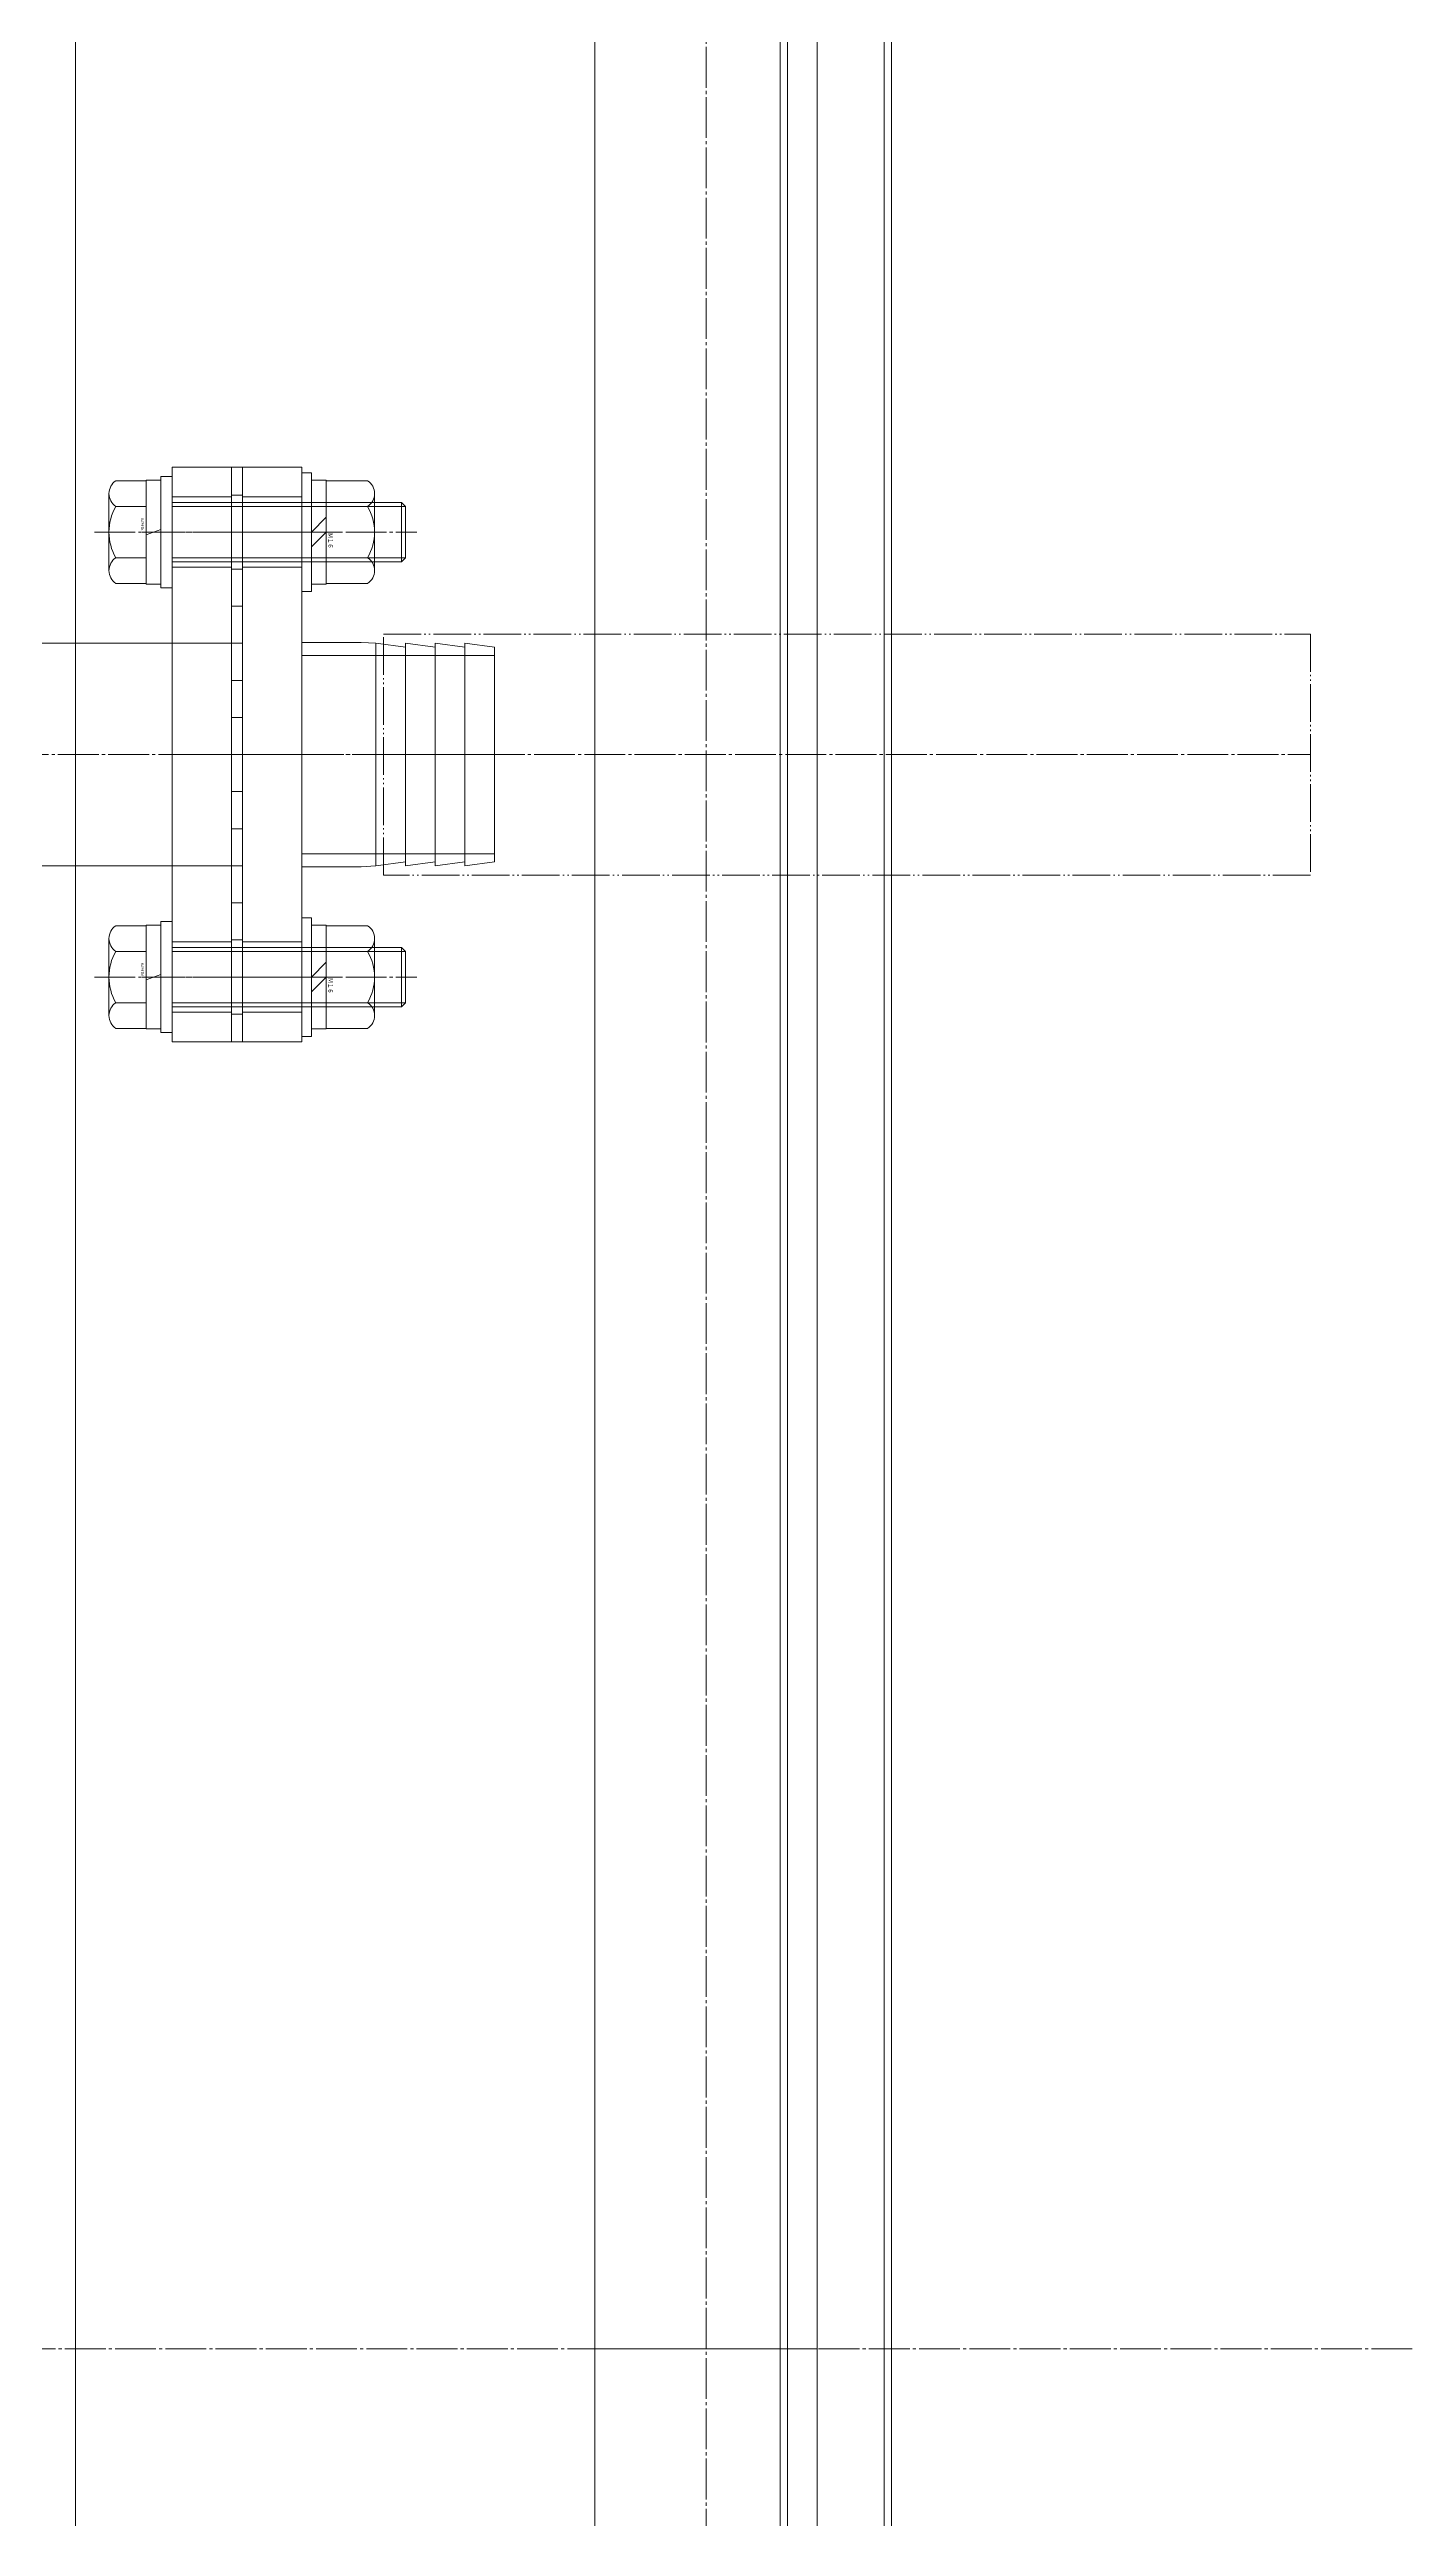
# Model space of a CAD drawing. Units: millimetres at full size. Extents: x -21196 to 21204, y -11807 to 11807.
# Drawn here: x -7797 to -7431, y -2476 to -1810 of the extents above; entities that cross this region are included whole.
import ezdxf
from ezdxf.enums import TextEntityAlignment as Align

# ---------------------------------------------------------------- set-up
doc = ezdxf.new("R2010")
doc.units = ezdxf.units.MM
doc.header["$LTSCALE"] = 0.5
doc.linetypes.add('USER3', pattern=[26.999999, 20.299999, -1.7, 0.8, -1.7, 0.8, -1.7])
doc.linetypes.add('USER4', pattern=[27.1, 22, -1.7, 1.7, -1.7])
doc.layers.add('1-0_設備-5(241129配置図菊池追記(立面図).jww)(機器配置図 260128.dwg)', color=7, linetype='Continuous', lineweight=9)
doc.styles.add('ＭＳ ゴシック', font='')
doc.styles.get('ＭＳ ゴシック').set_extended_font_data('MS Gothic')

msp = doc.modelspace()

# ---------------------------------------------------------------- linework, layer by layer
at = {"layer": '1-0_設備-5(241129配置図菊池追記(立面図).jww)(機器配置図 260128.dwg)', "linetype": 'USER4'}
for p, q in [((-7619.5215, -1348.6084), (-7619.5215, -3511.6859)), ((-7784.4361, -1940.1471), (-7697.5215, -1940.1471)), ((-7771.5699, -1940.1471), (-7739.48, -1940.1471)), ((-7752.5699, -1940.1471), (-7720.48, -1940.1471)), ((-7728.5215, -1940.1471), (-7708.9215, -1940.1471)), ((-7862.0215, -2000.1471), (-7763.5215, -2000.1471)), ((-7706.5215, -2000.1471), (-7456.5215, -2000.1471)), ((-7784.4361, -2060.1471), (-7697.5215, -2060.1471)), ((-7771.5699, -2060.1471), (-7739.48, -2060.1471)), ((-7752.5699, -2060.1471), (-7720.48, -2060.1471)), ((-7728.5215, -2060.1471), (-7708.9215, -2060.1471)), ((-9350.6557, -2430.1471), (-6572.3632, -2430.1471)), ((-9350.6557, -2430.1471), (-6572.3632, -2430.1471)), ((-9350.6557, -2430.1471), (-6572.3632, -2430.1471))]:
    msp.add_line(p, q, dxfattribs=at)
at = {"layer": '1-0_設備-5(241129配置図菊池追記(立面図).jww)(機器配置図 260128.dwg)'}
for p, q in [((-7789.5215, -1405.1471), (-7789.5215, -3455.1471)), ((-7789.5215, -1405.1471), (-7789.5215, -3455.1471)), ((-7597.5215, -1430.1471), (-7597.5215, -3430.1471)), ((-7571.5215, -3430.1471), (-7571.5215, -1430.1471)), ((-7569.5215, -1435.1471), (-7569.5215, -3425.1471)), ((-7780.5215, -1950.5341), (-7780.5215, -1929.7601)), ((-7770.5215, -1926.2971), (-7778.6655, -1926.2971)), ((-7770.5215, -1926.1471), (-7766.5215, -1926.1471)), ((-7770.5215, -1954.1471), (-7770.5215, -1926.1471)), ((-7766.5215, -1925.1471), (-7763.5215, -1925.1471)), ((-7766.5215, -1955.1471), (-7766.5215, -1925.1471)), ((-7763.5215, -1955.1471), (-7763.5215, -1925.1471)), ((-7763.5215, -1930.6471), (-7747.5215, -1930.6471)), ((-7747.5215, -1930.1471), (-7744.5215, -1930.1471)), ((-7744.5215, -1930.6471), (-7728.5215, -1930.6471)), ((-7710.7775, -1926.2971), (-7721.9215, -1926.2971)), ((-7708.9215, -1929.7601), (-7708.9215, -1950.5341)), ((-7778.6655, -1933.2221), (-7770.5215, -1933.2221)), ((-7763.5215, -1932.1471), (-7701.604, -1932.1471)), ((-7763.5215, -1933.2296), (-7700.5215, -1933.2296)), ((-7721.9215, -1936.1471), (-7725.9215, -1940.1471)), ((-7721.9215, -1933.2221), (-7710.7775, -1933.2221)), ((-7766.5215, -1939.4191), (-7770.5215, -1940.8751)), ((-7747.5215, -1940.1471), (-7744.5215, -1940.1471)), ((-7721.9215, -1940.1471), (-7725.9215, -1944.1471)), ((-7770.5215, -1947.0721), (-7778.6655, -1947.0721)), ((-7763.5215, -1947.0646), (-7700.5215, -1947.0646)), ((-7763.5215, -1948.1471), (-7701.604, -1948.1471)), ((-7763.5215, -1949.6471), (-7747.5215, -1949.6471)), ((-7747.5215, -1950.1471), (-7744.5215, -1950.1471)), ((-7744.5215, -1949.6471), (-7728.5215, -1949.6471)), ((-7710.7775, -1947.0721), (-7721.9215, -1947.0721)), ((-7778.6655, -1953.9971), (-7770.5215, -1953.9971)), ((-7766.5215, -1954.1471), (-7770.5215, -1954.1471)), ((-7763.5215, -1955.1471), (-7766.5215, -1955.1471)), ((-7721.9215, -1954.1471), (-7725.9215, -1954.1471)), ((-7721.9215, -1953.9971), (-7710.7775, -1953.9971)), ((-7747.5215, -1960.1471), (-7744.5215, -1960.1471)), ((-7862.0215, -1970.1471), (-7763.5215, -1970.1471)), ((-7763.5215, -1970.1471), (-7747.5215, -1970.1471)), ((-7747.5215, -1970.1471), (-7744.5215, -1970.1471)), ((-7712.5215, -1969.8971), (-7708.5215, -1970.0971)), ((-7728.5215, -1973.3971), (-7676.5215, -1973.3971)), ((-7747.5215, -1980.1471), (-7744.5215, -1980.1471)), ((-7747.5215, -1990.1471), (-7744.5215, -1990.1471)), ((-7763.5215, -2000.1471), (-7747.5215, -2000.1471)), ((-7747.5215, -2000.1471), (-7744.5215, -2000.1471)), ((-7744.5215, -2000.1471), (-7728.5215, -2000.1471)), ((-7747.5215, -2010.1471), (-7744.5215, -2010.1471)), ((-7747.5215, -2020.1471), (-7744.5215, -2020.1471)), ((-7862.0215, -2030.1471), (-7763.5215, -2030.1471)), ((-7763.5215, -2030.1471), (-7747.5215, -2030.1471)), ((-7747.5215, -2030.1471), (-7744.5215, -2030.1471)), ((-7728.5215, -2026.8971), (-7676.5215, -2026.8971)), ((-7728.5215, -2030.3971), (-7712.5215, -2030.3971)), ((-7712.5215, -2030.3971), (-7708.5215, -2030.1971)), ((-7747.5215, -2040.1471), (-7744.5215, -2040.1471)), ((-7780.5215, -2070.5341), (-7780.5215, -2049.7601)), ((-7770.5215, -2046.2971), (-7778.6655, -2046.2971)), ((-7770.5215, -2046.1471), (-7766.5215, -2046.1471)), ((-7770.5215, -2074.1471), (-7770.5215, -2046.1471)), ((-7766.5215, -2045.1471), (-7763.5215, -2045.1471)), ((-7766.5215, -2075.1471), (-7766.5215, -2045.1471)), ((-7763.5215, -2075.1471), (-7763.5215, -2045.1471)), ((-7763.5215, -2050.6471), (-7747.5215, -2050.6471)), ((-7747.5215, -2050.1471), (-7744.5215, -2050.1471)), ((-7744.5215, -2050.6471), (-7728.5215, -2050.6471)), ((-7710.7775, -2046.2971), (-7721.9215, -2046.2971)), ((-7708.9215, -2049.7601), (-7708.9215, -2070.5341)), ((-7778.6655, -2053.2221), (-7770.5215, -2053.2221)), ((-7763.5215, -2052.1471), (-7701.604, -2052.1471)), ((-7763.5215, -2053.2296), (-7700.5215, -2053.2296)), ((-7721.9215, -2056.1471), (-7725.9215, -2060.1471)), ((-7721.9215, -2053.2221), (-7710.7775, -2053.2221)), ((-7766.5215, -2059.4191), (-7770.5215, -2060.8751)), ((-7747.5215, -2060.1471), (-7744.5215, -2060.1471)), ((-7721.9215, -2060.1471), (-7725.9215, -2064.1471)), ((-7770.5215, -2067.0721), (-7778.6655, -2067.0721)), ((-7763.5215, -2067.0646), (-7700.5215, -2067.0646)), ((-7763.5215, -2068.1471), (-7701.604, -2068.1471)), ((-7763.5215, -2069.6471), (-7747.5215, -2069.6471)), ((-7747.5215, -2070.1471), (-7744.5215, -2070.1471)), ((-7744.5215, -2069.6471), (-7728.5215, -2069.6471)), ((-7710.7775, -2067.0721), (-7721.9215, -2067.0721)), ((-7778.6655, -2073.9971), (-7770.5215, -2073.9971)), ((-7766.5215, -2074.1471), (-7770.5215, -2074.1471)), ((-7763.5215, -2075.1471), (-7766.5215, -2075.1471)), ((-7721.9215, -2074.1471), (-7725.9215, -2074.1471)), ((-7721.9215, -2073.9971), (-7710.7775, -2073.9971)), ((-7649.5215, -2430.1471), (-7589.5215, -2430.1471))]:
    msp.add_line(p, q, dxfattribs=at)
for points in [[(-7569.5215, -3425.1471), (-7569.5215, -3430.1471), (-7599.5215, -3430.1471), (-7599.5215, -1430.1471), (-7569.5215, -1430.1471), (-7569.5215, -1435.1471)], [(-7725.9215, -1926.1471), (-7721.9215, -1926.1471), (-7721.9215, -1954.1471)], [(-7701.604, -1932.1471), (-7700.5215, -1933.2296), (-7700.5215, -1947.0646)], [(-7701.604, -1932.1471), (-7701.604, -1948.1471), (-7700.5215, -1947.0646)], [(-7728.5215, -2030.3971), (-7728.5215, -1969.8971), (-7712.5215, -1969.8971)], [(-7700.5215, -1971.1971), (-7708.5215, -1970.0971), (-7708.5215, -2030.1971), (-7700.5215, -2029.0971)], [(-7692.5215, -1971.1971), (-7700.5215, -1970.0971), (-7700.5215, -2030.1971), (-7692.5215, -2029.0971)], [(-7684.5215, -1971.1971), (-7692.5215, -1970.0971), (-7692.5215, -2030.1971), (-7684.5215, -2029.0971)], [(-7725.9215, -2046.1471), (-7721.9215, -2046.1471), (-7721.9215, -2074.1471)], [(-7701.604, -2052.1471), (-7700.5215, -2053.2296), (-7700.5215, -2067.0646)], [(-7701.604, -2052.1471), (-7701.604, -2068.1471), (-7700.5215, -2067.0646)]]:
    msp.add_lwpolyline(points, dxfattribs=at)
for points in [[(-7649.5215, -3389.1471), (-7649.5215, -1471.1471), (-7648.5215, -1470.1471), (-7590.5215, -1470.1471), (-7589.5215, -1471.1471), (-7589.5215, -3389.1471), (-7590.5215, -3390.1471), (-7648.5215, -3390.1471)], [(-7747.5215, -1922.6471), (-7763.5215, -1922.6471), (-7763.5215, -2077.6471), (-7747.5215, -2077.6471)], [(-7744.5215, -1922.6471), (-7747.5215, -1922.6471), (-7747.5215, -2077.6471), (-7744.5215, -2077.6471)], [(-7728.5215, -1922.6471), (-7744.5215, -1922.6471), (-7744.5215, -2077.6471), (-7728.5215, -2077.6471)], [(-7725.9215, -1924.1471), (-7725.9215, -1956.1471), (-7728.5215, -1956.1471), (-7728.5215, -1924.1471)], [(-7676.5215, -1971.1971), (-7684.5215, -1970.0971), (-7684.5215, -2030.1971), (-7676.5215, -2029.0971)], [(-7725.9215, -2044.1471), (-7725.9215, -2076.1471), (-7728.5215, -2076.1471), (-7728.5215, -2044.1471)]]:
    msp.add_lwpolyline(points, close=True, dxfattribs=at)
at = {"layer": '1-0_設備-5(241129配置図菊池追記(立面図).jww)(機器配置図 260128.dwg)', "linetype": 'USER3'}
msp.add_lwpolyline([(-7706.5215, -1967.6471), (-7456.5215, -1967.6471), (-7456.5215, -2032.6471), (-7706.5215, -2032.6471)], close=True, dxfattribs=at)
at = {"layer": '1-0_設備-5(241129配置図菊池追記(立面図).jww)(機器配置図 260128.dwg)', "linetype": 'USER4'}
msp.add_lwpolyline([(-7676.5215, -2000.1471), (-7728.5215, -2000.1471), (-7671.8011, -2000.1471)], dxfattribs=at)
at = {"layer": '1-0_設備-5(241129配置図菊池追記(立面図).jww)(機器配置図 260128.dwg)'}
for centre, radius, start, end in [((-7776.3635, -1929.7601), 4.158, 123.626, 236.374), ((-7713.0795, -1929.7601), 4.158, 303.626, 56.374), ((-7766.6715, -1940.1471), 13.85, 150, 210), ((-7722.7715, -1940.1471), 13.85, 330, 30), ((-7776.3635, -1950.5341), 4.158, 123.626, 236.374), ((-7713.0795, -1950.5341), 4.158, 303.626, 56.374), ((-7776.3635, -2049.7601), 4.158, 123.626, 236.374), ((-7713.0795, -2049.7601), 4.158, 303.626, 56.374), ((-7766.6715, -2060.1471), 13.85, 150, 210), ((-7722.7715, -2060.1471), 13.85, 330, 30), ((-7776.3635, -2070.5341), 4.158, 123.626, 236.374), ((-7713.0795, -2070.5341), 4.158, 303.626, 56.374)]:
    msp.add_arc(centre, radius, start, end, dxfattribs=at)

# ---------------------------------------------------------------- texts
at = {"layer": '1-0_設備-5(241129配置図菊池追記(立面図).jww)(機器配置図 260128.dwg)', "style": 'ＭＳ ゴシック'}
for p in [(-7770.9605, -1939.776), (-7770.9605, -2059.776)]:
    msp.add_text('M16x70', height=0.7344, rotation=90, dxfattribs=at).set_placement(p, align=Align.BOTTOM_LEFT)
at = {"layer": '1-0_設備-5(241129配置図菊池追記(立面図).jww)(機器配置図 260128.dwg)', "style": 'ＭＳ ゴシック', "width": 0.8}
for p in [(-7721.8126, -1940.3812), (-7721.8126, -2060.3812)]:
    msp.add_text('Ｍ１６', height=1.259, rotation=270, dxfattribs=at).set_placement(p, align=Align.BOTTOM_LEFT)

doc.saveas('drawing.dxf')
